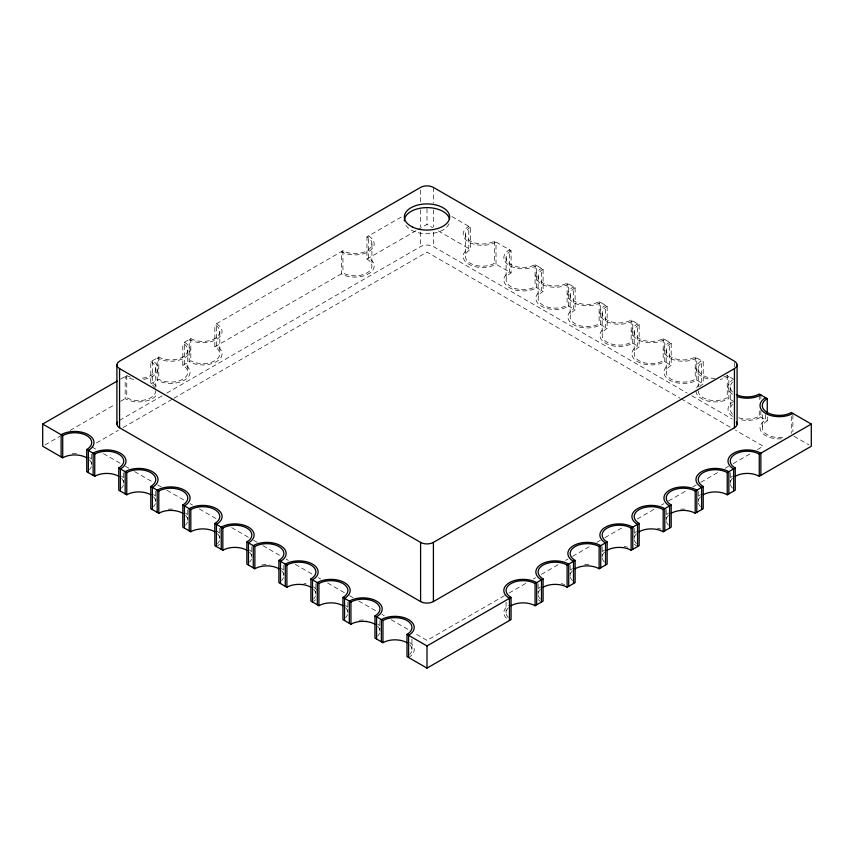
<?xml version="1.0" encoding="UTF-8"?>
<svg xmlns="http://www.w3.org/2000/svg" width="854" height="854" viewBox="0 0 854 854"><rect width="100%" height="100%" fill="white"/><g stroke="black" fill="none" stroke-linecap="round" stroke-linejoin="round"><path stroke-width="0.64" stroke-dasharray="4.27 3.2" d="M120.585 379.101L126.766 375.536A16.984 9.81 0 0 0 130.288 377.094M155.182 388.25A16.984 9.81 0 0 0 150.784 383.852L150.784 361.669L158.791 357.047A16.984 9.81 0 0 0 182.809 357.047A16.984 9.81 0 0 0 182.809 343.18L190.816 338.558A16.984 9.81 0 0 0 214.834 338.558A16.984 9.81 0 0 0 214.834 324.691L342.934 250.734A16.984 9.81 0 0 0 366.953 250.734A16.984 9.81 0 0 0 366.953 236.868L402.939 216.094M44.995 444.934L59.876 436.341M70.188 430.384L114.852 404.593M120.585 401.295L126.766 397.718A16.984 9.81 0 0 0 145.276 399.843A16.984 9.81 0 0 0 155.759 390.79M150.784 383.852L158.791 379.229A16.984 9.81 0 0 0 182.809 379.229A16.984 9.81 0 0 0 182.809 365.363L182.809 343.18M182.809 365.363L190.816 360.74A16.984 9.81 0 0 0 214.834 360.74A16.984 9.81 0 0 0 214.834 346.873L214.834 324.691M214.834 346.873L342.934 272.917A16.984 9.81 0 0 0 366.953 272.917A16.984 9.81 0 0 0 366.953 259.05L366.953 236.868M366.953 259.05L416.688 230.334M417.83 229.673L427 224.378L432.647 227.644M119.56 420.371L162.239 395.733M166.85 393.064L420.595 246.571A9.063 5.231 0 0 1 433.405 246.571L687.15 393.064M96.513 442.916L118.471 430.245M123.093 427.576L172.786 398.893M173.938 398.22L427 252.111L680.062 398.22M504.426 595.697L427 640.393L414.286 633.06M509.048 593.028L526.374 583.026M533.312 579.023L535.618 577.688M541.393 574.347L558.729 564.345M565.668 560.341L567.974 559.007M572.596 556.338L591.085 545.663M596.861 542.322L600.33 540.326M604.952 537.657L622.288 527.644M637.308 518.976L654.644 508.963M661.572 504.96L663.889 503.625M668.511 500.967L687 490.292M692.775 486.951L696.245 484.955M700.867 482.286L719.356 471.611M725.131 468.27L728.601 466.273M733.223 463.605L750.549 453.591M757.487 449.588L763.262 446.258L735.529 430.245M451.851 216.542L470.394 227.249L470.394 249.432A16.984 9.81 0 0 0 470.394 263.299A16.984 9.81 0 0 0 494.413 263.299L511.066 272.917A16.984 9.81 0 0 0 511.066 286.784A16.984 9.81 0 0 0 535.084 286.784L543.091 291.406A16.984 9.81 0 0 0 543.091 305.273A16.984 9.81 0 0 0 567.109 305.273L575.116 309.895A16.984 9.81 0 0 0 575.116 323.762A16.984 9.81 0 0 0 599.134 323.762L607.141 328.384A16.984 9.81 0 0 0 607.141 342.251A16.984 9.81 0 0 0 631.159 342.251L639.166 346.873A16.984 9.81 0 0 0 639.166 360.74A16.984 9.81 0 0 0 663.184 360.74L671.191 365.363A16.984 9.81 0 0 0 671.191 379.229A16.984 9.81 0 0 0 695.209 379.229L703.216 383.852A16.984 9.81 0 0 0 698.818 388.25M470.394 227.249A16.984 9.81 0 0 0 470.394 241.116A16.984 9.81 0 0 0 494.413 241.116L511.066 250.734L511.066 272.917M511.066 250.734A16.984 9.81 0 0 0 511.066 264.601A16.984 9.81 0 0 0 535.084 264.601L543.091 269.223L543.091 291.406M543.091 269.223A16.984 9.81 0 0 0 543.091 283.09A16.984 9.81 0 0 0 567.109 283.09L575.116 287.713L575.116 309.895M575.116 287.713A16.984 9.81 0 0 0 575.116 301.579A16.984 9.81 0 0 0 599.134 301.579L607.141 306.202L607.141 328.384M607.141 306.202A16.984 9.81 0 0 0 607.141 320.069A16.984 9.81 0 0 0 631.159 320.069L639.166 324.691L639.166 346.873M639.166 324.691A16.984 9.81 0 0 0 639.166 338.558A16.984 9.81 0 0 0 663.184 338.558L671.191 343.18L671.191 365.363M671.191 343.18A16.984 9.81 0 0 0 671.191 357.047A16.984 9.81 0 0 0 695.209 357.047L703.216 361.669L703.216 383.852M723.712 377.094A16.984 9.81 0 0 0 727.234 375.536L733.639 379.229M438.294 230.9L470.394 249.432M698.241 390.79A16.984 9.81 0 0 0 708.724 399.843A16.984 9.81 0 0 0 727.234 397.718L733.639 401.423M738.763 417.766A16.984 9.81 0 0 0 759.259 416.208L767.266 420.83A16.984 9.81 0 0 0 764.565 432.668A16.984 9.81 0 0 0 783.673 437.237M794.039 436.287L808.994 444.923M691.761 395.733L732.134 419.036M681.214 398.893L730.907 427.576M91.89 446.92L96.513 449.588M103.451 453.591L120.777 463.605M125.399 466.273L128.869 468.27M134.644 471.611L153.133 482.286M157.755 484.955L161.225 486.951M167 490.292L185.489 500.967M190.111 503.625L192.428 504.96M199.356 508.963L216.692 518.976M231.712 527.644L249.048 537.657M253.67 540.326L257.139 542.322M262.915 545.663L281.404 556.338M286.026 559.007L288.332 560.341M295.27 564.345L312.607 574.347M318.382 577.688L320.688 579.023M327.626 583.026L344.952 593.028M349.574 595.697L353.044 597.693M358.819 601.035L377.308 611.71M381.93 614.378L384.247 615.713M391.175 619.716L408.511 629.718M792.886 414.745L792.886 431.708M791.284 416.432L791.284 433.394M767.266 416.912L767.266 420.83M765.664 414.692L765.664 419.912A19.247 11.113 0 0 0 762.302 433.01A19.247 11.113 0 0 0 783.033 438.668M762.291 414.713L762.291 427.769M760.861 394.943L760.861 398.861M760.861 410.614L760.861 417.136A19.247 11.113 0 0 1 738.731 419.239M759.259 395.327L759.259 400.547M759.259 410.987L759.259 416.208M734.44 362.523L734.44 367.775M730.266 387.086L730.266 409.279M730.266 472.796L730.266 483.236M727.234 375.536L727.234 397.718M698.241 368.597L698.241 386.873M698.241 491.285L698.241 501.725M695.209 357.047L695.209 379.229M666.216 350.108L666.216 372.301M666.216 509.774L666.216 520.214M663.184 338.558L663.184 360.74M634.191 331.619L634.191 353.812M634.191 528.263L634.191 538.703M631.159 320.069L631.159 342.251M602.166 313.13L602.166 335.323M602.166 546.752L602.166 557.192M599.134 301.579L599.134 323.762M570.141 294.641L570.141 316.834M570.141 565.241L570.141 575.681M567.109 283.09L567.109 305.273M538.116 276.152L538.116 298.345M538.116 583.73L538.116 594.17M535.084 264.601L535.084 286.784M506.091 257.662L506.091 279.856M506.091 602.219L506.091 612.66M494.413 241.116L494.413 263.299M465.419 234.177L465.419 256.371M433.405 187.4L433.405 203.177M433.405 209.753L433.405 226.844M433.405 232.107L433.405 246.571M427 208.718L427 224.378M420.595 190.036L420.595 203.177M420.595 209.753L420.595 226.844M420.595 232.107L420.595 246.571M411.959 639.198L411.959 649.638M379.934 620.709L379.934 631.149M371.928 243.796L371.928 265.978M347.909 602.219L347.909 612.66M342.934 250.734L342.934 272.917M315.884 583.73L315.884 594.17M283.859 565.241L283.859 575.681M251.834 546.752L251.834 557.192M219.809 331.619L219.809 353.812M219.809 528.263L219.809 538.703M190.816 338.558L190.816 360.74M187.784 350.108L187.784 372.301M187.784 509.774L187.784 520.214M158.791 357.047L158.791 379.229M155.759 368.597L155.759 386.873M155.759 491.285L155.759 501.725M126.766 375.536L126.766 397.718M123.734 472.796L123.734 483.236M91.709 454.307L91.709 464.747M315.574 599.732A19.247 11.113 0 0 1 313.642 601.312M303.885 583.442A19.247 11.113 0 0 1 306.266 583.901M313.642 587.029A19.247 11.113 0 0 1 317.496 591.299M732.54 414.179A16.984 9.81 0 0 1 732.54 404.369M732.54 391.997A16.984 9.81 0 0 1 732.54 382.186M715.225 378.407A16.984 9.81 0 0 1 699.533 372.355A16.984 9.81 0 0 1 703.216 361.669M695.978 390.79A19.247 11.113 0 0 0 707.859 401.06A19.247 11.113 0 0 0 728.836 398.647L728.836 376.454A19.247 11.113 0 0 1 720.21 379.336M696.629 387.908A19.247 11.113 0 0 1 701.614 382.934L701.614 360.74A19.247 11.113 0 0 0 710.24 379.336M732.508 416.421A19.247 11.113 0 0 1 732.508 402.127M732.508 394.238A19.247 11.113 0 0 1 732.508 379.945M377.66 626.249A16.984 9.81 0 0 1 377.66 636.049M409.685 644.738A16.984 9.81 0 0 1 409.685 654.538M700.515 506.625A16.984 9.81 0 0 1 700.515 496.825M508.365 617.559A16.984 9.81 0 0 1 508.365 607.76M732.54 488.136A16.984 9.81 0 0 1 732.54 478.336M219.499 544.265A19.247 11.113 0 0 1 217.567 545.845M216.436 530.846A19.247 11.113 0 0 1 219.499 533.142M345.635 607.76A16.984 9.81 0 0 1 345.635 617.559M121.46 478.336A16.984 9.81 0 0 1 121.46 488.136M143.76 379.336A19.247 11.113 0 0 0 152.386 360.74L152.386 382.934A19.247 11.113 0 0 1 157.371 387.908M133.79 379.336A19.247 11.113 0 0 1 125.164 376.454L125.164 398.647A19.247 11.113 0 0 0 157.371 393.662M72.216 453.73A19.247 11.113 0 0 1 77.234 453.73M89.467 457.605A19.247 11.113 0 0 1 91.399 459.185M89.435 459.847A16.984 9.81 0 0 1 89.435 469.647M168.291 509.197A19.247 11.113 0 0 1 173.309 509.197M185.542 513.073A19.247 11.113 0 0 1 187.474 514.652M185.51 515.314A16.984 9.81 0 0 1 185.51 525.114M121.492 476.094A19.247 11.113 0 0 1 123.424 477.674M217.535 533.803A16.984 9.81 0 0 1 217.535 543.603M636.433 545.845A19.247 11.113 0 0 1 634.501 544.265M634.501 533.142A19.247 11.113 0 0 1 636.433 531.562M657.356 528.178A19.247 11.113 0 0 1 660.804 529.074M261.89 564.953A19.247 11.113 0 0 1 269.384 564.665M281.617 568.54A19.247 11.113 0 0 1 283.549 570.13M540.39 599.07A16.984 9.81 0 0 1 540.39 589.271M572.415 580.581A16.984 9.81 0 0 1 572.415 570.782M153.485 496.825A16.984 9.81 0 0 1 153.485 506.625M636.465 543.603A16.984 9.81 0 0 1 636.465 533.803M668.49 525.114A16.984 9.81 0 0 1 668.49 515.314M409.717 642.496A19.247 11.113 0 0 1 409.717 656.79M698.551 496.163A19.247 11.113 0 0 1 700.483 494.583M730.576 477.674A19.247 11.113 0 0 1 732.508 476.094M153.517 494.583A19.247 11.113 0 0 1 155.449 496.163M249.592 550.051A19.247 11.113 0 0 1 251.524 551.641M345.667 605.518A19.247 11.113 0 0 1 347.599 607.109M359.192 620.25A19.247 11.113 0 0 1 366.708 620.25M377.692 624.007A19.247 11.113 0 0 1 379.624 625.598M506.401 618.221A19.247 11.113 0 0 1 508.333 605.518M540.358 601.312A19.247 11.113 0 0 1 538.426 599.732M538.426 588.619A19.247 11.113 0 0 1 540.358 587.029M561.281 583.645A19.247 11.113 0 0 1 564.729 584.552M570.451 570.13A19.247 11.113 0 0 1 572.383 568.54M584.616 564.665A19.247 11.113 0 0 1 589.634 564.665M602.476 551.641A19.247 11.113 0 0 1 604.408 550.051M624.135 546.453A19.247 11.113 0 0 1 627.669 547.233M666.526 514.652A19.247 11.113 0 0 1 668.458 513.073M680.691 509.197A19.247 11.113 0 0 1 685.709 509.197M604.44 562.092A16.984 9.81 0 0 1 604.44 552.292M313.61 589.271A16.984 9.81 0 0 1 313.61 599.07M281.585 570.782A16.984 9.81 0 0 1 281.585 580.581M249.56 552.292A16.984 9.81 0 0 1 249.56 562.092M150.784 361.669A16.984 9.81 0 0 1 154.67 372.056A16.984 9.81 0 0 1 139.885 378.386M448.99 223.801A22.642 13.077 0 0 1 428.452 233.729A22.642 13.077 0 0 1 405.885 225.403M696.811 380.158L696.811 357.965A19.247 11.113 0 0 1 669.589 357.965A19.247 11.113 0 0 1 669.589 342.251L669.589 364.444A19.247 11.113 0 0 0 669.589 380.158A19.247 11.113 0 0 0 696.811 380.158M664.786 361.669L664.786 339.476A19.247 11.113 0 0 1 637.564 339.476A19.247 11.113 0 0 1 637.564 323.762L637.564 345.955A19.247 11.113 0 0 0 637.564 361.669A19.247 11.113 0 0 0 664.786 361.669M632.761 343.18L632.761 320.987A19.247 11.113 0 0 1 605.539 320.987A19.247 11.113 0 0 1 605.539 305.273L605.539 327.466A19.247 11.113 0 0 0 605.539 343.18A19.247 11.113 0 0 0 632.761 343.18M600.736 324.691L600.736 302.497A19.247 11.113 0 0 1 573.514 302.497A19.247 11.113 0 0 1 573.514 286.784L573.514 308.967A19.247 11.113 0 0 0 573.514 324.691A19.247 11.113 0 0 0 600.736 324.691M568.711 306.202L568.711 284.008A19.247 11.113 0 0 1 541.489 284.008A19.247 11.113 0 0 1 541.489 268.295L541.489 290.477A19.247 11.113 0 0 0 541.489 306.202A19.247 11.113 0 0 0 568.711 306.202M536.686 287.713L536.686 265.519A19.247 11.113 0 0 1 509.464 265.519A19.247 11.113 0 0 1 509.464 249.806L509.464 271.988A19.247 11.113 0 0 0 509.464 287.713A19.247 11.113 0 0 0 536.686 287.713M496.014 264.228L496.014 242.034A19.247 11.113 0 0 1 468.793 242.034A19.247 11.113 0 0 1 468.793 226.321L468.793 248.514A19.247 11.113 0 0 0 468.793 264.228A19.247 11.113 0 0 0 496.014 264.228M368.554 258.121L368.554 235.939A19.247 11.113 0 0 1 368.554 251.652A19.247 11.113 0 0 1 341.333 251.652L341.333 273.846A19.247 11.113 0 0 0 368.554 273.846A19.247 11.113 0 0 0 368.554 258.121M216.436 345.955L216.436 323.762A19.247 11.113 0 0 1 216.436 339.476A19.247 11.113 0 0 1 189.214 339.476L189.214 361.669A19.247 11.113 0 0 0 216.436 361.669A19.247 11.113 0 0 0 216.436 345.955M184.411 364.444L184.411 342.251A19.247 11.113 0 0 1 184.411 357.965A19.247 11.113 0 0 1 157.189 357.965L157.189 380.158A19.247 11.113 0 0 0 184.411 380.158A19.247 11.113 0 0 0 184.411 364.444"/><path stroke-width="1.28" d="M86.734 457.808A16.984 9.81 0 0 0 62.716 457.808L42.7 446.258L42.7 424.064L117.147 381.087M119.56 368.597L420.595 542.397A9.063 5.231 0 0 0 433.405 542.397L734.44 368.597A9.063 5.231 0 0 0 734.44 361.199L433.405 187.4A9.063 5.231 0 0 0 420.595 187.4L119.56 361.199A9.063 5.231 0 0 0 119.56 368.597L119.56 427.769L420.595 601.568A9.063 5.231 0 0 0 433.405 601.568L734.44 427.769A9.063 5.231 0 0 0 736.404 422.068M42.7 424.064L62.716 435.625A16.984 9.81 0 0 1 86.734 435.625A16.984 9.81 0 0 1 86.734 449.492L94.741 454.114A16.984 9.81 0 0 1 118.759 454.114A16.984 9.81 0 0 1 118.759 467.981L126.766 472.604A16.984 9.81 0 0 1 150.784 472.604A16.984 9.81 0 0 1 150.784 486.47L158.791 491.093A16.984 9.81 0 0 1 182.809 491.093A16.984 9.81 0 0 1 182.809 504.96L190.816 509.582A16.984 9.81 0 0 1 214.834 509.582A16.984 9.81 0 0 1 214.834 523.449L222.841 528.071A16.984 9.81 0 0 1 246.859 528.071A16.984 9.81 0 0 1 246.859 541.938L254.866 546.56A16.984 9.81 0 0 1 278.884 546.56A16.984 9.81 0 0 1 278.884 560.427L286.891 565.049A16.984 9.81 0 0 1 310.909 565.049A16.984 9.81 0 0 1 310.909 578.916L318.916 583.538A16.984 9.81 0 0 1 342.934 583.538A16.984 9.81 0 0 1 342.934 597.405L350.941 602.027A16.984 9.81 0 0 1 374.959 602.027A16.984 9.81 0 0 1 374.959 615.894L382.966 620.516A16.984 9.81 0 0 1 406.984 620.516A16.984 9.81 0 0 1 406.984 634.383L427 645.944L511.066 597.405A16.984 9.81 0 0 1 511.066 583.538A16.984 9.81 0 0 1 535.084 583.538L543.091 578.916A16.984 9.81 0 0 1 543.091 565.049A16.984 9.81 0 0 1 567.109 565.049L575.116 560.427A16.984 9.81 0 0 1 575.116 546.56A16.984 9.81 0 0 1 599.134 546.56L607.141 541.938A16.984 9.81 0 0 1 607.141 528.071A16.984 9.81 0 0 1 631.159 528.071L639.166 523.449A16.984 9.81 0 0 1 639.166 509.582A16.984 9.81 0 0 1 663.184 509.582L671.191 504.96A16.984 9.81 0 0 1 671.191 491.093A16.984 9.81 0 0 1 695.209 491.093L703.216 486.47A16.984 9.81 0 0 1 703.216 472.604A16.984 9.81 0 0 1 727.234 472.604L735.241 467.981A16.984 9.81 0 0 1 735.241 454.114A16.984 9.81 0 0 1 759.259 454.114L811.3 424.064L811.3 446.258L759.259 476.297A16.984 9.81 0 0 0 735.241 476.297M406.984 634.383L406.984 656.577L427 668.127L511.066 619.598L511.066 597.405M511.066 605.732A16.984 9.81 0 0 1 535.084 605.732L543.091 601.109L543.091 578.916M543.091 587.242A16.984 9.81 0 0 1 567.109 587.242L575.116 582.62L575.116 560.427M575.116 568.753A16.984 9.81 0 0 1 599.134 568.753L607.141 564.131L607.141 541.938M607.141 550.264A16.984 9.81 0 0 1 631.159 550.264L639.166 545.642L639.166 523.449M639.166 531.764A16.984 9.81 0 0 1 663.184 531.764L671.191 527.142L671.191 504.96M671.191 513.275A16.984 9.81 0 0 1 695.209 513.275L703.216 508.653L703.216 486.47M703.216 494.786A16.984 9.81 0 0 1 727.234 494.786L735.241 490.164L735.241 467.981M767.266 413.005L767.266 398.647L759.259 394.025A16.984 9.81 0 0 1 736.329 394.601M811.3 424.064L791.284 412.514A16.984 9.81 0 0 1 767.266 412.514A16.984 9.81 0 0 1 767.266 398.647M118.759 476.297A16.984 9.81 0 0 0 94.741 476.297L86.734 471.675L86.734 449.492M150.784 494.786A16.984 9.81 0 0 0 126.766 494.786L118.759 490.164L118.759 467.981M182.809 513.275A16.984 9.81 0 0 0 158.791 513.275L150.784 508.653L150.784 486.47M214.834 531.764A16.984 9.81 0 0 0 190.816 531.764L182.809 527.142L182.809 504.96M246.859 550.264A16.984 9.81 0 0 0 222.841 550.264L214.834 545.642L214.834 523.449M278.884 568.753A16.984 9.81 0 0 0 254.866 568.753L246.859 564.131L246.859 541.938M310.909 587.242A16.984 9.81 0 0 0 286.891 587.242L278.884 582.62L278.884 560.427M342.934 605.732A16.984 9.81 0 0 0 318.916 605.732L310.909 601.109L310.909 578.916M374.959 624.221A16.984 9.81 0 0 0 350.941 624.221L342.934 619.598L342.934 597.405M406.984 642.71A16.984 9.81 0 0 0 382.966 642.71L374.959 638.087L374.959 615.894M760.861 475.379L760.861 453.186A19.247 11.113 0 0 0 733.639 453.186A19.247 11.113 0 0 0 733.639 468.91L733.639 491.093M759.259 454.114L759.259 476.297M737.098 364.904L737.098 424.064M734.44 368.597L734.44 427.769M728.836 493.868L728.836 471.675A19.247 11.113 0 0 0 701.614 471.675A19.247 11.113 0 0 0 701.614 487.399L701.614 509.582M727.234 472.604L727.234 494.786M696.811 512.357L696.811 490.164A19.247 11.113 0 0 0 669.589 490.164A19.247 11.113 0 0 0 669.589 505.888L669.589 528.071M695.209 491.093L695.209 513.275M664.786 530.846L664.786 508.653A19.247 11.113 0 0 0 637.564 508.653A19.247 11.113 0 0 0 637.564 524.377L637.564 546.56M663.184 509.582L663.184 531.764M632.761 549.336L632.761 527.142A19.247 11.113 0 0 0 605.539 527.142A19.247 11.113 0 0 0 605.539 542.866L605.539 565.049M631.159 528.071L631.159 550.264M600.736 567.825L600.736 545.631A19.247 11.113 0 0 0 573.514 545.631A19.247 11.113 0 0 0 573.514 561.356L573.514 583.538M599.134 546.56L599.134 568.753M568.711 586.314L568.711 564.131A19.247 11.113 0 0 0 541.489 564.131A19.247 11.113 0 0 0 541.489 579.845L541.489 602.027M567.109 565.049L567.109 587.242M536.686 604.803L536.686 582.62A19.247 11.113 0 0 0 509.464 582.62A19.247 11.113 0 0 0 509.464 598.334L509.464 620.516M535.084 583.538L535.084 605.732M433.405 542.397L433.405 601.568M427 645.944L427 668.127M420.595 542.397L420.595 601.568M408.586 657.495L408.586 635.312A19.247 11.113 0 0 0 408.586 619.598A19.247 11.113 0 0 0 381.364 619.598L381.364 641.781M382.966 620.516L382.966 642.71M376.561 639.005L376.561 616.823A19.247 11.113 0 0 0 376.561 601.109A19.247 11.113 0 0 0 349.339 601.109L349.339 623.292M350.941 602.027L350.941 624.221M344.536 620.516L344.536 598.334A19.247 11.113 0 0 0 344.536 582.62A19.247 11.113 0 0 0 317.314 582.62L317.314 604.803M318.916 583.538L318.916 605.732M312.511 602.027L312.511 579.845A19.247 11.113 0 0 0 312.511 564.131A19.247 11.113 0 0 0 285.289 564.131L285.289 586.314M286.891 565.049L286.891 587.242M280.486 583.538L280.486 561.356A19.247 11.113 0 0 0 280.486 545.631A19.247 11.113 0 0 0 253.264 545.631L253.264 567.825M254.866 546.56L254.866 568.753M248.461 565.049L248.461 542.866A19.247 11.113 0 0 0 248.461 527.142A19.247 11.113 0 0 0 221.239 527.142L221.239 549.336M222.841 528.071L222.841 550.264M216.436 546.56L216.436 524.377A19.247 11.113 0 0 0 216.436 508.653A19.247 11.113 0 0 0 189.214 508.653L189.214 530.846M190.816 509.582L190.816 531.764M184.411 528.071L184.411 505.888A19.247 11.113 0 0 0 184.411 490.164A19.247 11.113 0 0 0 157.189 490.164L157.189 512.357M158.791 491.093L158.791 513.275M152.386 509.582L152.386 487.399A19.247 11.113 0 0 0 152.386 471.675A19.247 11.113 0 0 0 125.164 471.675L125.164 493.868M126.766 472.604L126.766 494.786M120.361 491.093L120.361 468.91A19.247 11.113 0 0 0 120.361 453.186A19.247 11.113 0 0 0 93.139 453.186L93.139 475.379M116.902 364.904L116.902 424.064M94.741 454.114L94.741 476.297M88.336 472.604L88.336 450.421A19.247 11.113 0 0 0 88.336 434.697A19.247 11.113 0 0 0 61.114 434.697L61.114 456.89M62.716 435.625L62.716 457.808M760.861 394.943A19.247 11.113 0 0 1 737.621 396.715M792.886 413.432A19.247 11.113 0 0 1 765.664 413.432A19.247 11.113 0 0 1 765.664 397.718M119.56 427.769A9.063 5.231 0 0 1 117.596 422.068M404.358 220.951A22.642 13.077 0 0 1 425.548 207.639A22.642 13.077 0 0 1 449.514 219.275M412.802 227.175A22.642 13.077 0 0 0 449.375 218.998A22.642 13.077 0 0 0 418.823 204.789A22.642 13.077 0 0 0 412.802 227.175"/></g></svg>
